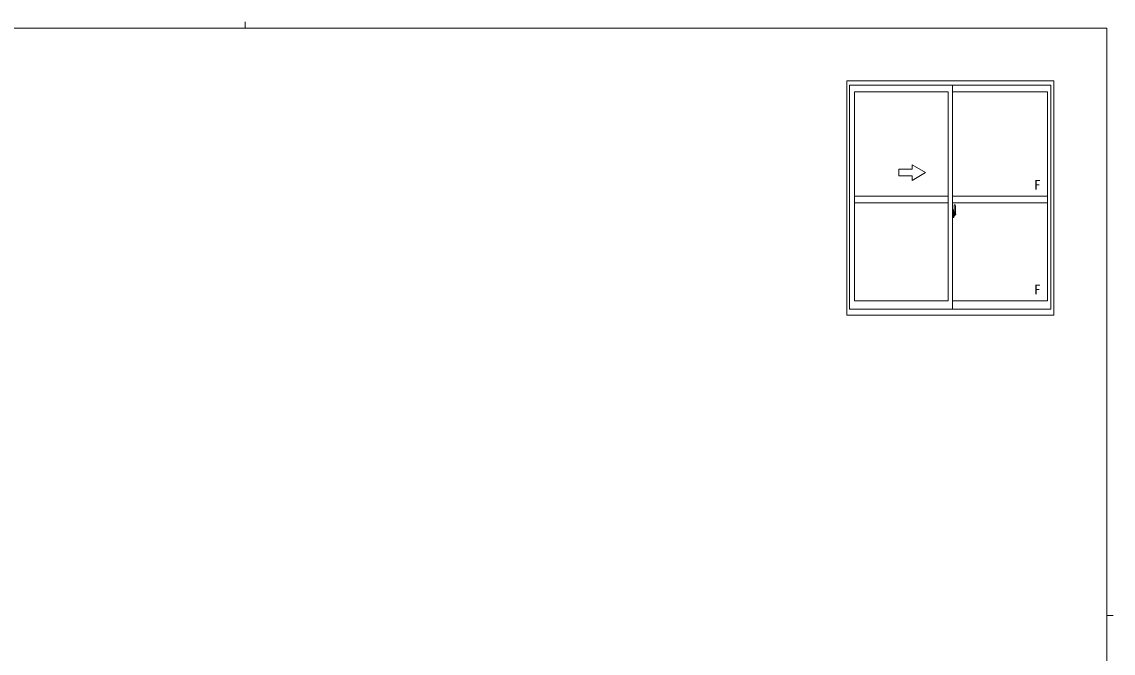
# Model space of a CAD drawing. Units: millimetres on the paper. Extents: x -420 to 373, y -297 to 267.
# Drawn here: x -132.6 to 355.1, y -14.9 to 267.2 of the extents above; entities that cross this region are included whole.
import ezdxf
from ezdxf.enums import TextEntityAlignment as Align

# ---------------------------------------------------------------- set-up
doc = ezdxf.new("R2010")
doc.units = ezdxf.units.MM
doc.linetypes.add('CHAIN2', pattern=[12, 9, -1, 1, -1])
doc.layers.add('0-1_YKK_ZWAK', color=7, linetype='Continuous', lineweight=9)
doc.layers.add('0-6_YKK_A1', color=4, linetype='Continuous', lineweight=9)
doc.styles.add('ＭＳ ゴシック', font='')
doc.styles.get('ＭＳ ゴシック').set_extended_font_data('MS Gothic')

msp = doc.modelspace()

# ---------------------------------------------------------------- linework, layer by layer
at = {"layer": '0-1_YKK_ZWAK'}
for p, q in [((352.3, 264.4), (-417.7, 264.4)), ((-32.686, 267.2), (-32.686, 264.4)), ((352.3, 264.4), (352.3, -260.6)), ((352.3, 1.9), (355.1, 1.9))]:
    msp.add_line(p, q, dxfattribs=at)
at = {"layer": '0-6_YKK_A1'}
for p, q in [((236.055, 240.825), (328.555, 240.825)), ((236.055, 136.075), (236.055, 240.825)), ((328.555, 240.825), (328.555, 136.075)), ((237.305, 238.825), (327.305, 238.825)), ((239.555, 142.525), (239.555, 235.975)), ((239.555, 235.975), (281.305, 235.975)), ((281.305, 142.525), (281.305, 235.975)), ((283.305, 138.825), (283.305, 238.825)), ((283.305, 235.975), (325.755, 235.975)), ((325.755, 235.975), (325.755, 142.525)), ((327.305, 238.825), (327.305, 138.825)), ((259.305, 201.325), (259.305, 198.325)), ((265.305, 201.325), (259.305, 201.325)), ((265.305, 201.325), (265.305, 203.289)), ((271.305, 199.825), (265.305, 203.289)), ((259.305, 198.325), (265.305, 198.325)), ((271.305, 199.825), (265.305, 196.361)), ((265.305, 196.361), (265.305, 198.325)), ((281.305, 189.325), (239.555, 189.325)), ((281.305, 186.325), (239.555, 186.325)), ((283.305, 189.325), (325.755, 189.325)), ((283.305, 186.325), (325.755, 186.325)), ((284.005, 185.474), (284.005, 182.215)), ((284.464, 185.484), (284.031, 185.499)), ((283.305, 183.25), (283.305, 179.75)), ((283.73, 183.235), (283.305, 183.25)), ((283.305, 181.638), (283.32, 181.638)), ((283.305, 181.313), (283.32, 181.313)), ((283.32, 181.86), (283.32, 181.854)), ((283.32, 181.86), (283.32, 180.791)), ((283.335, 181.874), (283.795, 181.858)), ((283.795, 180.792), (283.335, 180.776)), ((283.355, 180.9), (283.355, 180.843)), ((283.38, 180.925), (283.73, 180.925)), ((283.73, 180.818), (283.38, 180.818)), ((283.44, 181.99), (283.44, 181.92)), ((283.465, 182.015), (283.625, 182.015)), ((283.625, 181.895), (283.465, 181.895)), ((283.65, 181.99), (283.65, 181.92)), ((283.73, 183.235), (283.73, 182.25)), ((283.755, 183.205), (283.73, 183.205)), ((283.73, 183.205), (283.73, 182.25)), ((283.73, 182.25), (283.855, 182.25)), ((283.73, 182.25), (283.856, 182.246)), ((283.73, 180.75), (283.856, 180.755)), ((283.73, 180.75), (283.855, 180.75)), ((283.73, 179.795), (283.73, 180.75)), ((283.73, 180.75), (283.73, 179.765)), ((283.755, 183.23), (283.83, 183.23)), ((283.755, 183.23), (283.755, 182.275)), ((283.755, 182.275), (283.88, 182.275)), ((283.755, 180.9), (283.755, 180.843)), ((283.755, 180.725), (283.88, 180.725)), ((283.755, 179.77), (283.755, 180.725)), ((283.82, 181.834), (283.82, 180.817)), ((283.832, 181.835), (283.841, 181.836)), ((283.832, 181.835), (283.832, 181.835)), ((283.832, 181.835), (283.832, 181.166)), ((283.837, 181.165), (283.832, 181.166)), ((283.847, 181.161), (283.837, 181.165)), ((283.841, 181.836), (283.851, 181.841)), ((283.856, 181.154), (283.847, 181.161)), ((283.851, 181.841), (283.863, 181.854)), ((283.855, 182.25), (283.855, 182.275)), ((283.855, 180.75), (283.855, 180.725)), ((283.865, 181.143), (283.856, 181.154)), ((283.863, 181.854), (283.876, 181.88)), ((283.872, 181.13), (283.865, 181.143)), ((283.879, 181.101), (283.872, 181.13)), ((283.876, 181.88), (283.88, 181.908)), ((283.88, 181.092), (283.879, 181.101)), ((283.88, 183.18), (283.88, 182.275)), ((283.88, 181.908), (283.88, 182.221)), ((283.98, 182.073), (283.88, 182.075)), ((283.88, 180.78), (283.88, 181.092)), ((283.88, 180.925), (283.98, 180.927)), ((283.88, 179.82), (283.88, 180.725)), ((283.91, 181.696), (283.91, 181.498)), ((284.08, 181.696), (283.91, 181.696)), ((283.91, 181.498), (283.91, 181.473)), ((284.08, 181.498), (283.91, 181.498)), ((283.91, 181.473), (284.08, 181.473)), ((284.005, 182.255), (284.005, 181.696)), ((284.005, 182.215), (284.02, 182.215)), ((284.005, 181.696), (284.005, 182.048)), ((284.005, 181.757), (284.005, 181.992)), ((284.005, 181.799), (284.08, 181.799)), ((284.005, 181.473), (284.005, 180.674)), ((284.005, 180.952), (284.005, 181.473)), ((284.02, 182.215), (284.02, 181.918)), ((284.02, 181.918), (284.195, 181.918)), ((284.08, 182.257), (284.08, 181.918)), ((284.08, 182.09), (284.08, 182.14)), ((284.08, 181.918), (284.08, 181.696)), ((284.08, 181.918), (284.08, 181.696)), ((284.08, 181.398), (284.08, 181.472)), ((284.08, 181.472), (284.08, 180.674)), ((284.08, 181.352), (284.08, 181.398)), ((284.18, 181.398), (284.08, 181.398)), ((284.08, 181.159), (284.08, 181.352)), ((284.08, 181.329), (284.08, 181.059)), ((284.08, 181.105), (284.08, 181.159)), ((284.18, 181.159), (284.08, 181.159)), ((284.08, 181.1), (284.08, 181.105)), ((284.18, 181.105), (284.08, 181.105)), ((284.18, 181.1), (284.08, 181.1)), ((284.08, 181.059), (284.092, 181.059)), ((284.08, 180.957), (284.08, 180.906)), ((284.083, 180.89), (284.086, 180.883)), ((284.086, 180.883), (284.09, 180.878)), ((284.09, 180.878), (284.101, 180.87)), ((284.101, 180.87), (284.116, 180.865)), ((284.116, 180.865), (284.134, 180.865)), ((284.117, 182.367), (284.505, 182.367)), ((284.48, 182.295), (284.117, 182.295)), ((284.28, 180.637), (284.117, 180.637)), ((284.117, 180.562), (284.305, 180.562)), ((284.415, 180.865), (284.126, 180.865)), ((284.134, 180.865), (284.145, 180.867)), ((284.145, 180.867), (284.156, 180.87)), ((284.156, 180.87), (284.179, 180.88)), ((284.179, 180.88), (284.18, 180.88)), ((284.18, 181.473), (284.18, 181.671)), ((284.18, 181.586), (284.195, 181.586)), ((284.18, 181.472), (284.18, 181.473)), ((284.18, 181.398), (284.18, 181.472)), ((284.18, 181.352), (284.18, 181.398)), ((284.18, 181.105), (284.18, 181.159)), ((284.18, 181.1), (284.18, 181.105)), ((284.415, 181.1), (284.18, 181.1)), ((284.195, 181.918), (284.195, 181.1)), ((284.195, 181.135), (284.235, 181.135)), ((284.235, 181.135), (284.235, 181.1)), ((284.235, 181.128), (284.45, 181.128)), ((284.305, 180.612), (284.305, 180.562)), ((284.305, 180.562), (284.327, 180.593)), ((284.327, 180.593), (284.337, 180.609)), ((284.415, 181.011), (284.415, 181.1)), ((284.415, 181.059), (284.45, 181.059)), ((284.415, 180.865), (284.415, 180.88)), ((284.45, 181.128), (284.45, 180.956)), ((284.657, 180.963), (284.45, 180.956)), ((284.48, 181.315), (284.48, 182.295)), ((284.504, 181.268), (284.505, 181.305)), ((284.505, 181.308), (284.505, 182.367)), ((284.705, 183.23), (284.705, 181.013)), ((283.73, 179.765), (283.305, 179.75)), ((283.755, 179.795), (283.73, 179.795)), ((283.755, 179.77), (283.83, 179.77)), ((281.305, 142.525), (239.555, 142.525)), ((325.755, 142.525), (283.305, 142.525)), ((328.555, 136.075), (236.055, 136.075))]:
    msp.add_line(p, q, dxfattribs=at)
at = {"layer": '0-6_YKK_A1', "linetype": 'CHAIN2'}
msp.add_line((284.877, 181.325), (283.14, 181.325), dxfattribs=at)
at = {"layer": '0-6_YKK_A1'}
for points in [[(327.305, 138.825), (237.305, 138.825), (237.305, 238.825)], [(283.32, 181.86), (283.322, 181.867), (283.328, 181.873), (283.335, 181.874)], [(283.335, 180.776), (283.328, 180.778), (283.322, 180.783), (283.32, 180.791)], [(283.818, 181.842), (283.819, 181.838), (283.82, 181.834)], [(283.82, 180.817), (283.819, 180.812), (283.818, 180.808)], [(284.08, 181.696), (284.13, 181.692), (284.166, 181.683), (284.18, 181.671)], [(284.08, 181.498), (284.151, 181.49), (284.18, 181.473)], [(284.18, 181.472), (284.08, 181.472), (284.08, 181.473)], [(284.18, 181.159), (284.18, 181.352), (284.08, 181.352)], [(284.08, 181.1), (284.08, 180.969), (284.08, 180.957)], [(284.083, 180.89), (284.081, 180.897), (284.08, 180.906)], [(284.415, 180.88), (284.415, 181.011), (284.18, 181.011)], [(284.504, 181.258), (284.505, 181.305), (284.505, 181.308)]]:
    msp.add_lwpolyline(points, dxfattribs=at)
for centre, radius, start, end in [((284.03, 185.474), 0.025, 88, 180), ((284.463, 185.434), 0.05, 9.79346, 88), ((271.455, 183.189), 13.25, 0.17856, 9.79346), ((283.38, 180.9), 0.025, 90, 180), ((283.38, 180.843), 0.025, 180, 270), ((283.465, 181.99), 0.025, 90, 180), ((283.465, 181.92), 0.025, 180, 270), ((283.625, 181.99), 0.025, 0, 90), ((283.625, 181.92), 0.025, 270, 0), ((283.73, 180.9), 0.025, 0, 90), ((283.73, 180.843), 0.025, 270, 0), ((283.795, 181.833), 0.0254, 22.09753, 91.00793), ((283.795, 180.818), 0.0256, 269.33273, 337.56177), ((283.83, 183.18), 0.05, 0, 90), ((283.855, 182.221), 0.025, 0, 88), ((283.855, 180.78), 0.025, 271.99998, 0), ((283.98, 182.048), 0.025, 0, 88.99998), ((283.98, 180.952), 0.025, 270.99997, 0), ((284.117, 182.255), 0.113, 90, 180), ((284.117, 180.674), 0.113, 180, 270), ((284.117, 182.257), 0.0375, 90, 180), ((284.117, 180.674), 0.0375, 180, 270), ((284.175, 181.106), 0.095, 183.2594, 273.08768), ((283.594, 181.189), 0.88, 321.17381, 347.94702), ((284.28, 180.612), 0.025, 0, 90), ((283.556, 181.169), 0.933, 323.36708, 346.8425), ((283.197, 181.247), 1.307, 330.76877, 347.14854), ((283.594, 181.189), 0.88, 347.94702, 350.0179), ((283.008, 181.275), 1.472, 350.6691, 1.57924), ((283.556, 181.169), 0.933, 346.8425, 351.37085), ((283.197, 181.247), 1.307, 347.14854, 0.46379), ((283.028, 181.306), 1.476, 349.18681, 0.08105), ((284.48, 182.32), 0.025, 270, 0), ((284.655, 181.013), 0.05, 272, 0), ((283.83, 179.82), 0.05, 270, 0)]:
    msp.add_arc(centre, radius, start, end, dxfattribs=at)

# ---------------------------------------------------------------- texts
at = {"layer": '0-6_YKK_A1', "color": 3, "style": 'ＭＳ ゴシック'}
for p in [(319.702, 190.816), (319.702, 144.07)]:
    msp.add_text('F', height=4.399, dxfattribs=at).set_placement(p, align=Align.BOTTOM_LEFT)

doc.saveas('drawing.dxf')
